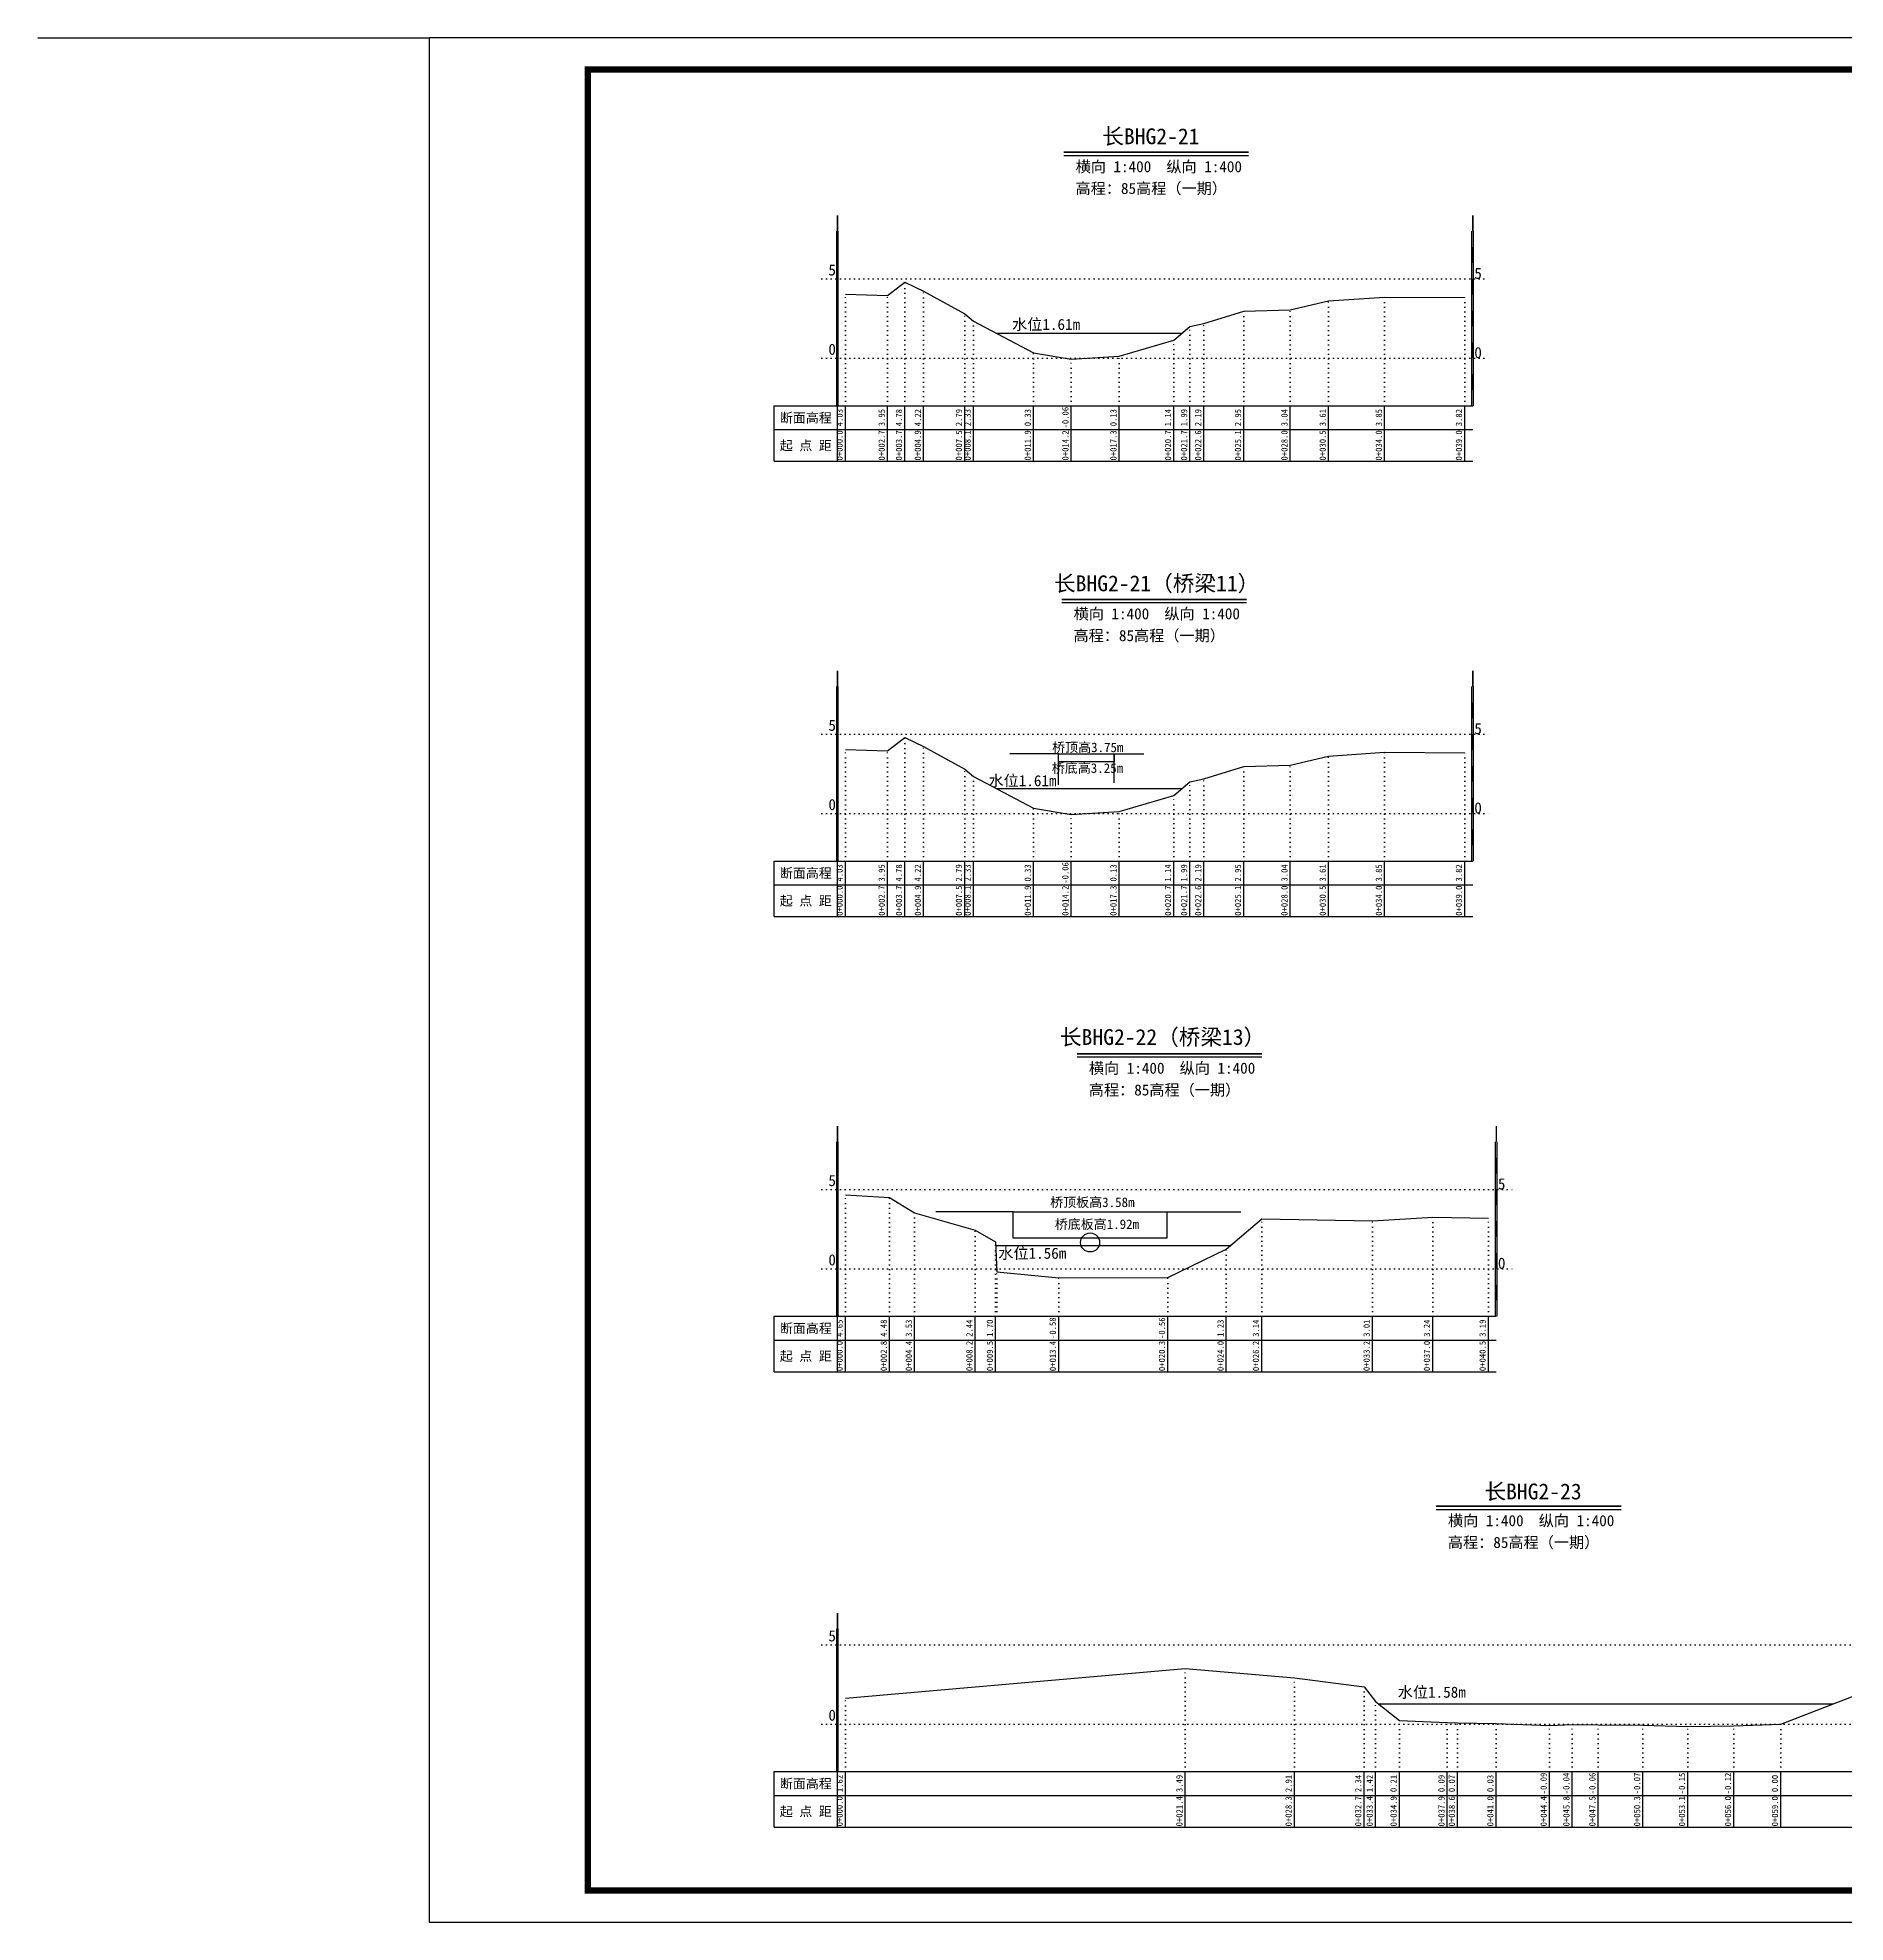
# Model space of a CAD drawing. Header units: millimetres. Extents: x 518104 to 523342, y 3371901 to 3372198.
# Drawn here: x 522378.1 to 522663, y 3371900.9 to 3372197.9 of the extents above; entities that cross this region are included whole.
import ezdxf
from ezdxf.enums import TextEntityAlignment as Align

# ---------------------------------------------------------------- set-up
doc = ezdxf.new("R2010")
doc.units = ezdxf.units.MM
doc.header["$LTSCALE"] = 0.4
doc.header["$MEASUREMENT"] = 0
doc.linetypes.add('X4', pattern=[1.6, 0, -1.6])
for name, color, linetype in [('DMX', 1, 'Continuous'), ('zdm1', 5, 'Continuous'), ('ZDMT5', 3, 'Continuous'), ('图框', 7, 'Continuous'), ('断面名称', 5, 'Continuous'), ('桥梁', 7, 'Continuous'), ('比例尺', 3, 'Continuous'), ('水位', 4, 'Continuous')]:
    doc.layers.add(name, color=color, linetype=linetype)
doc.styles.add('HDM', font='仿宋_GB2312.ttf')

msp = doc.modelspace()

# ---------------------------------------------------------------- linework, layer by layer
at = {"linetype": 'Continuous'}
msp.add_lwpolyline([(522378.13, 3372197.87), (522439.85, 3372197.87)], dxfattribs=at)
at = {"linetype": 'Continuous', "flags": 128}
for points in [[(522531.87, 3372012.82), (522519.67, 3372012.82)], [(522556.09, 3372012.82), (522567.74, 3372012.82)]]:
    msp.add_lwpolyline(points, dxfattribs=at)
msp.add_lwpolyline([(522556.09, 3372012.82), (522556.09, 3372008.67), (522531.87, 3372008.67), (522531.87, 3372012.82)], close=True, dxfattribs=at)
at = {"linetype": 'Continuous'}
msp.add_circle((522543.98, 3372008.01), 1.5, dxfattribs=at)
at = {"layer": 'DMX', "linetype": 'Continuous', "flags": 128}
for points in [[(522505.43, 3372157.45), (522512.05, 3372157.25), (522514.78, 3372159.32), (522517.75, 3372157.92), (522524.23, 3372154.35), (522525.6, 3372153.2), (522535.08, 3372148.2), (522535.08, 3372148.2), (522541, 3372147.22), (522541, 3372147.22), (522548.58, 3372147.7), (522548.58, 3372147.7), (522557.18, 3372150.22), (522559.7, 3372152.35), (522561.93, 3372152.85), (522568.2, 3372154.75), (522575.53, 3372154.97), (522581.55, 3372156.4), (522590.4, 3372157), (522603.03, 3372156.92)], [(522505.43, 3372085.7), (522512.05, 3372085.5), (522514.78, 3372087.57), (522517.75, 3372086.17), (522524.23, 3372082.6), (522525.6, 3372081.45), (522535.08, 3372076.45), (522535.08, 3372076.45), (522541, 3372075.47), (522541, 3372075.47), (522548.58, 3372075.95), (522548.58, 3372075.95), (522557.18, 3372078.47), (522559.7, 3372080.6), (522561.93, 3372081.1), (522568.2, 3372083), (522575.53, 3372083.22), (522581.55, 3372084.65), (522590.4, 3372085.25), (522603.03, 3372085.17)], [(522505.43, 3372015.5), (522512.38, 3372015.07), (522516.33, 3372012.7), (522525.88, 3372009.97), (522529.1, 3372008.12), (522529.28, 3372003.37), (522529.28, 3372003.37), (522539.03, 3372002.42), (522539.03, 3372002.42), (522556.23, 3372002.47), (522565.45, 3372006.95), (522571.03, 3372011.72), (522588.48, 3372011.4), (522597.98, 3372011.97), (522606.75, 3372011.85)], [(522505.43, 3371936.17), (522558.98, 3371940.85), (522576.18, 3371939.4), (522587.15, 3371937.97), (522588.95, 3371935.67), (522592.73, 3371932.65), (522600.28, 3371932.35), (522601.9, 3371932.3), (522607.98, 3371932.2), (522616.38, 3371931.9), (522619.95, 3371932.02), (522624.05, 3371931.97), (522631.1, 3371931.95), (522638.18, 3371931.75), (522645.43, 3371931.82), (522652.83, 3371932.12), (522666.3, 3371937.3), (522674.63, 3371940.1), (522680.3, 3371939.97), (522691.03, 3371940.32), (522697.08, 3371936.1), (522720.7, 3371936)]]:
    msp.add_lwpolyline(points, dxfattribs=at)
at = {"layer": 'zdm1', "linetype": 'Continuous'}
for p, q in [((522504.05, 3372139.87), (522504.05, 3372167.37)), ((522504.3, 3372139.87), (522504.3, 3372167.37)), ((522604.15, 3372139.87), (522604.15, 3372167.37)), ((522604.4, 3372139.87), (522604.4, 3372167.37)), ((522494.18, 3372131.12), (522494.18, 3372139.87)), ((522494.18, 3372139.87), (522505.43, 3372139.87)), ((522504.18, 3372131.12), (522504.18, 3372139.87)), ((522505.43, 3372139.87), (522604.28, 3372139.87)), ((522494.18, 3372136.12), (522604.28, 3372136.12)), ((522494.18, 3372131.12), (522604.28, 3372131.12)), ((522504.05, 3372068.12), (522504.05, 3372095.62)), ((522504.3, 3372068.12), (522504.3, 3372095.62)), ((522604.15, 3372068.12), (522604.15, 3372095.62)), ((522604.4, 3372068.12), (522604.4, 3372095.62)), ((522494.18, 3372068.12), (522505.43, 3372068.12)), ((522494.18, 3372059.37), (522494.18, 3372068.12)), ((522504.18, 3372059.37), (522504.18, 3372068.12)), ((522505.43, 3372068.12), (522604.28, 3372068.12)), ((522494.18, 3372064.37), (522604.28, 3372064.37)), ((522494.18, 3372059.37), (522604.28, 3372059.37)), ((522504.05, 3371996.37), (522504.05, 3372023.87)), ((522504.3, 3371996.37), (522504.3, 3372023.87)), ((522607.88, 3371996.37), (522607.88, 3372023.87)), ((522608.13, 3371996.37), (522608.13, 3372023.87)), ((522494.18, 3371996.37), (522505.43, 3371996.37)), ((522494.18, 3371987.62), (522494.18, 3371996.37)), ((522504.18, 3371987.62), (522504.18, 3371996.37)), ((522505.43, 3371996.37), (522608, 3371996.37)), ((522494.18, 3371992.62), (522608, 3371992.62)), ((522494.18, 3371987.62), (522572.35, 3371987.62)), ((522494.18, 3371987.62), (522608, 3371987.62)), ((522504.05, 3371924.62), (522504.05, 3371947.12)), ((522504.3, 3371924.62), (522504.3, 3371947.12)), ((522494.18, 3371915.87), (522494.18, 3371924.62)), ((522494.18, 3371924.62), (522505.43, 3371924.62)), ((522504.18, 3371915.87), (522504.18, 3371924.62)), ((522505.43, 3371924.62), (522721.95, 3371924.62)), ((522494.18, 3371920.87), (522721.95, 3371920.87)), ((522494.18, 3371915.87), (522577.83, 3371915.87)), ((522494.18, 3371915.87), (522721.95, 3371915.87))]:
    msp.add_line(p, q, dxfattribs=at)
at = {"layer": 'zdm1', "linetype": 'X4'}
for p, q in [((522501.68, 3372159.87), (522606.78, 3372159.87)), ((522501.68, 3372147.37), (522606.78, 3372147.37)), ((522501.68, 3372088.12), (522606.78, 3372088.12)), ((522501.68, 3372075.62), (522606.78, 3372075.62)), ((522501.68, 3372016.37), (522610.5, 3372016.37)), ((522501.68, 3372003.87), (522610.5, 3372003.87)), ((522501.68, 3371944.62), (522724.45, 3371944.62)), ((522501.68, 3371932.12), (522724.45, 3371932.12))]:
    msp.add_line(p, q, dxfattribs=at)
at = {"layer": 'zdm1', "linetype": 'Continuous', "flags": 128}
for points in [[(522504.18, 3372167.37, 0.25, 0.25, 0), (522504.18, 3372169.87, 0.25, 0.25, 0)], [(522604.28, 3372167.37, 0.25, 0.25, 0), (522604.28, 3372169.87, 0.25, 0.25, 0)], [(522504.18, 3372162.37, 0.25, 0.25, 0), (522504.18, 3372164.87, 0.25, 0.25, 0)], [(522604.28, 3372162.37, 0.25, 0.25, 0), (522604.28, 3372164.87, 0.25, 0.25, 0)], [(522504.18, 3372157.37, 0.25, 0.25, 0), (522504.18, 3372159.87, 0.25, 0.25, 0)], [(522604.28, 3372157.37, 0.25, 0.25, 0), (522604.28, 3372159.87, 0.25, 0.25, 0)], [(522504.18, 3372152.37, 0.25, 0.25, 0), (522504.18, 3372154.87, 0.25, 0.25, 0)], [(522604.28, 3372152.37, 0.25, 0.25, 0), (522604.28, 3372154.87, 0.25, 0.25, 0)], [(522504.18, 3372147.37, 0.25, 0.25, 0), (522504.18, 3372149.87, 0.25, 0.25, 0)], [(522604.28, 3372147.37, 0.25, 0.25, 0), (522604.28, 3372149.87, 0.25, 0.25, 0)], [(522504.18, 3372142.37, 0.25, 0.25, 0), (522504.18, 3372144.87, 0.25, 0.25, 0)], [(522604.28, 3372142.37, 0.25, 0.25, 0), (522604.28, 3372144.87, 0.25, 0.25, 0)], [(522504.18, 3372095.62, 0.25, 0.25, 0), (522504.18, 3372098.12, 0.25, 0.25, 0)], [(522604.28, 3372095.62, 0.25, 0.25, 0), (522604.28, 3372098.12, 0.25, 0.25, 0)], [(522504.18, 3372090.62, 0.25, 0.25, 0), (522504.18, 3372093.12, 0.25, 0.25, 0)], [(522604.28, 3372090.62, 0.25, 0.25, 0), (522604.28, 3372093.12, 0.25, 0.25, 0)], [(522504.18, 3372085.62, 0.25, 0.25, 0), (522504.18, 3372088.12, 0.25, 0.25, 0)], [(522604.28, 3372085.62, 0.25, 0.25, 0), (522604.28, 3372088.12, 0.25, 0.25, 0)], [(522504.18, 3372080.62, 0.25, 0.25, 0), (522504.18, 3372083.12, 0.25, 0.25, 0)], [(522604.28, 3372080.62, 0.25, 0.25, 0), (522604.28, 3372083.12, 0.25, 0.25, 0)], [(522504.18, 3372075.62, 0.25, 0.25, 0), (522504.18, 3372078.12, 0.25, 0.25, 0)], [(522604.28, 3372075.62, 0.25, 0.25, 0), (522604.28, 3372078.12, 0.25, 0.25, 0)], [(522504.18, 3372070.62, 0.25, 0.25, 0), (522504.18, 3372073.12, 0.25, 0.25, 0)], [(522604.28, 3372070.62, 0.25, 0.25, 0), (522604.28, 3372073.12, 0.25, 0.25, 0)], [(522504.18, 3372023.87, 0.25, 0.25, 0), (522504.18, 3372026.37, 0.25, 0.25, 0)], [(522608, 3372023.87, 0.25, 0.25, 0), (522608, 3372026.37, 0.25, 0.25, 0)], [(522504.18, 3372018.87, 0.25, 0.25, 0), (522504.18, 3372021.37, 0.25, 0.25, 0)], [(522608, 3372018.87, 0.25, 0.25, 0), (522608, 3372021.37, 0.25, 0.25, 0)], [(522504.18, 3372013.87, 0.25, 0.25, 0), (522504.18, 3372016.37, 0.25, 0.25, 0)], [(522608, 3372013.87, 0.25, 0.25, 0), (522608, 3372016.37, 0.25, 0.25, 0)], [(522504.18, 3372008.87, 0.25, 0.25, 0), (522504.18, 3372011.37, 0.25, 0.25, 0)], [(522608, 3372008.87, 0.25, 0.25, 0), (522608, 3372011.37, 0.25, 0.25, 0)], [(522504.18, 3372003.87, 0.25, 0.25, 0), (522504.18, 3372006.37, 0.25, 0.25, 0)], [(522608, 3372003.87, 0.25, 0.25, 0), (522608, 3372006.37, 0.25, 0.25, 0)], [(522504.18, 3371998.87, 0.25, 0.25, 0), (522504.18, 3372001.37, 0.25, 0.25, 0)], [(522608, 3371998.87, 0.25, 0.25, 0), (522608, 3372001.37, 0.25, 0.25, 0)], [(522504.18, 3371947.12, 0.25, 0.25, 0), (522504.18, 3371949.62, 0.25, 0.25, 0)], [(522504.18, 3371942.12, 0.25, 0.25, 0), (522504.18, 3371944.62, 0.25, 0.25, 0)], [(522504.18, 3371937.12, 0.25, 0.25, 0), (522504.18, 3371939.62, 0.25, 0.25, 0)], [(522504.18, 3371932.12, 0.25, 0.25, 0), (522504.18, 3371934.62, 0.25, 0.25, 0)], [(522504.18, 3371927.12, 0.25, 0.25, 0), (522504.18, 3371929.62, 0.25, 0.25, 0)]]:
    msp.add_lwpolyline(points, format="xyseb", dxfattribs=at)
at = {"layer": 'ZDMT5', "linetype": 'X4'}
for p, q in [((522514.78, 3372139.87), (522514.78, 3372159.32)), ((522505.43, 3372139.87), (522505.43, 3372157.45)), ((522512.05, 3372139.87), (522512.05, 3372157.25)), ((522517.75, 3372139.87), (522517.75, 3372157.92)), ((522581.55, 3372139.87), (522581.55, 3372156.4)), ((522590.4, 3372139.87), (522590.4, 3372157)), ((522603.03, 3372139.87), (522603.03, 3372156.92)), ((522524.23, 3372139.87), (522524.23, 3372154.35)), ((522525.6, 3372139.87), (522525.6, 3372153.2)), ((522568.2, 3372139.87), (522568.2, 3372154.75)), ((522575.53, 3372139.87), (522575.53, 3372154.97)), ((522557.18, 3372139.87), (522557.18, 3372150.22)), ((522559.7, 3372139.87), (522559.7, 3372152.35)), ((522561.93, 3372139.87), (522561.93, 3372152.85)), ((522535.08, 3372139.87), (522535.08, 3372148.2)), ((522535.08, 3372139.87), (522535.08, 3372148.2)), ((522541, 3372139.87), (522541, 3372147.22)), ((522541, 3372139.87), (522541, 3372147.22)), ((522548.58, 3372139.87), (522548.58, 3372147.7)), ((522548.58, 3372139.87), (522548.58, 3372147.7)), ((522514.78, 3372068.12), (522514.78, 3372087.57)), ((522505.43, 3372068.12), (522505.43, 3372085.7)), ((522512.05, 3372068.12), (522512.05, 3372085.5)), ((522517.75, 3372068.12), (522517.75, 3372086.17)), ((522581.55, 3372068.12), (522581.55, 3372084.65)), ((522590.4, 3372068.12), (522590.4, 3372085.25)), ((522603.03, 3372068.12), (522603.03, 3372085.17)), ((522524.23, 3372068.12), (522524.23, 3372082.6)), ((522568.2, 3372068.12), (522568.2, 3372083)), ((522575.53, 3372068.12), (522575.53, 3372083.22)), ((522525.6, 3372068.12), (522525.6, 3372081.45)), ((522559.7, 3372068.12), (522559.7, 3372080.6)), ((522561.93, 3372068.12), (522561.93, 3372081.1)), ((522535.08, 3372068.12), (522535.08, 3372076.45)), ((522535.08, 3372068.12), (522535.08, 3372076.45)), ((522548.58, 3372068.12), (522548.58, 3372075.95)), ((522548.58, 3372068.12), (522548.58, 3372075.95)), ((522557.18, 3372068.12), (522557.18, 3372078.47)), ((522541, 3372068.12), (522541, 3372075.47)), ((522541, 3372068.12), (522541, 3372075.47)), ((522505.43, 3371996.37), (522505.43, 3372015.5)), ((522512.38, 3371996.37), (522512.38, 3372015.07)), ((522516.33, 3371996.37), (522516.33, 3372012.7)), ((522571.03, 3371996.37), (522571.03, 3372011.72)), ((522588.48, 3371996.37), (522588.48, 3372011.4)), ((522597.98, 3371996.37), (522597.98, 3372011.97)), ((522606.75, 3371996.37), (522606.75, 3372011.85)), ((522525.88, 3371996.37), (522525.88, 3372009.97)), ((522529.1, 3371996.37), (522529.1, 3372008.12)), ((522565.45, 3371996.37), (522565.45, 3372006.95)), ((522529.28, 3371996.37), (522529.28, 3372003.37)), ((522529.28, 3371996.37), (522529.28, 3372003.37)), ((522539.03, 3371996.37), (522539.03, 3372002.42)), ((522539.03, 3371996.37), (522539.03, 3372002.42)), ((522556.23, 3371996.37), (522556.23, 3372002.47)), ((522558.98, 3371924.62), (522558.98, 3371940.85)), ((522576.18, 3371924.62), (522576.18, 3371939.4)), ((522505.43, 3371924.62), (522505.43, 3371936.17)), ((522587.15, 3371924.62), (522587.15, 3371937.97)), ((522588.95, 3371924.62), (522588.95, 3371935.67)), ((522592.73, 3371924.62), (522592.73, 3371932.65)), ((522600.28, 3371924.62), (522600.28, 3371932.35)), ((522601.9, 3371924.62), (522601.9, 3371932.3)), ((522607.98, 3371924.62), (522607.98, 3371932.2)), ((522616.38, 3371924.62), (522616.38, 3371931.9)), ((522619.95, 3371924.62), (522619.95, 3371932.02)), ((522624.05, 3371924.62), (522624.05, 3371931.97)), ((522631.1, 3371924.62), (522631.1, 3371931.95)), ((522638.18, 3371924.62), (522638.18, 3371931.75)), ((522645.43, 3371924.62), (522645.43, 3371931.82)), ((522652.83, 3371924.62), (522652.83, 3371932.12))]:
    msp.add_line(p, q, dxfattribs=at)
at = {"layer": 'ZDMT5', "linetype": 'Continuous'}
for p, q in [((522505.43, 3372131.12), (522505.43, 3372139.87)), ((522512.05, 3372131.12), (522512.05, 3372139.87)), ((522514.78, 3372131.12), (522514.78, 3372139.87)), ((522517.75, 3372131.12), (522517.75, 3372139.87)), ((522524.23, 3372131.12), (522524.23, 3372139.87)), ((522525.6, 3372131.12), (522525.6, 3372139.87)), ((522535.08, 3372131.12), (522535.08, 3372139.87)), ((522541, 3372131.12), (522541, 3372139.87)), ((522548.58, 3372131.12), (522548.58, 3372139.87)), ((522557.18, 3372131.12), (522557.18, 3372139.87)), ((522559.7, 3372131.12), (522559.7, 3372139.87)), ((522561.93, 3372131.12), (522561.93, 3372139.87)), ((522568.2, 3372131.12), (522568.2, 3372139.87)), ((522575.53, 3372131.12), (522575.53, 3372139.87)), ((522581.55, 3372131.12), (522581.55, 3372139.87)), ((522590.4, 3372131.12), (522590.4, 3372139.87)), ((522603.03, 3372131.12), (522603.03, 3372139.87)), ((522505.43, 3372059.37), (522505.43, 3372068.12)), ((522512.05, 3372059.37), (522512.05, 3372068.12)), ((522514.78, 3372059.37), (522514.78, 3372068.12)), ((522517.75, 3372059.37), (522517.75, 3372068.12)), ((522524.23, 3372059.37), (522524.23, 3372068.12)), ((522525.6, 3372059.37), (522525.6, 3372068.12)), ((522535.08, 3372059.37), (522535.08, 3372068.12)), ((522541, 3372059.37), (522541, 3372068.12)), ((522548.58, 3372059.37), (522548.58, 3372068.12)), ((522557.18, 3372059.37), (522557.18, 3372068.12)), ((522559.7, 3372059.37), (522559.7, 3372068.12)), ((522561.93, 3372059.37), (522561.93, 3372068.12)), ((522568.2, 3372059.37), (522568.2, 3372068.12)), ((522575.53, 3372059.37), (522575.53, 3372068.12)), ((522581.55, 3372059.37), (522581.55, 3372068.12)), ((522590.4, 3372059.37), (522590.4, 3372068.12)), ((522603.03, 3372059.37), (522603.03, 3372068.12)), ((522505.43, 3371987.62), (522505.43, 3371996.37)), ((522512.38, 3371987.62), (522512.38, 3371996.37)), ((522516.33, 3371987.62), (522516.33, 3371996.37)), ((522525.88, 3371987.62), (522525.88, 3371996.37)), ((522529.1, 3371987.62), (522529.1, 3371996.37)), ((522539.03, 3371987.62), (522539.03, 3371996.37)), ((522556.23, 3371987.62), (522556.23, 3371996.37)), ((522565.45, 3371987.62), (522565.45, 3371996.37)), ((522571.03, 3371987.62), (522571.03, 3371996.37)), ((522588.48, 3371987.62), (522588.48, 3371996.37)), ((522597.98, 3371987.62), (522597.98, 3371996.37)), ((522606.75, 3371987.62), (522606.75, 3371996.37)), ((522505.43, 3371915.87), (522505.43, 3371924.62)), ((522558.98, 3371915.87), (522558.98, 3371924.62)), ((522576.18, 3371915.87), (522576.18, 3371924.62)), ((522587.15, 3371915.87), (522587.15, 3371924.62)), ((522588.95, 3371915.87), (522588.95, 3371924.62)), ((522592.73, 3371915.87), (522592.73, 3371924.62)), ((522600.28, 3371915.87), (522600.28, 3371924.62)), ((522601.9, 3371915.87), (522601.9, 3371924.62)), ((522607.98, 3371915.87), (522607.98, 3371924.62)), ((522616.38, 3371915.87), (522616.38, 3371924.62)), ((522619.95, 3371915.87), (522619.95, 3371924.62)), ((522624.05, 3371915.87), (522624.05, 3371924.62)), ((522631.1, 3371915.87), (522631.1, 3371924.62)), ((522638.18, 3371915.87), (522638.18, 3371924.62)), ((522645.43, 3371915.87), (522645.43, 3371924.62)), ((522652.83, 3371915.87), (522652.83, 3371924.62))]:
    msp.add_line(p, q, dxfattribs=at)
at = {"layer": '图框', "flags": 128}
msp.add_lwpolyline([(522439.85, 3371900.87), (522859.85, 3371900.87), (522859.85, 3372197.87), (522439.85, 3372197.87)], close=True, dxfattribs=at)
at = {"layer": '图框', "const_width": 1, "flags": 128}
msp.add_lwpolyline([(522464.85, 3371905.87), (522854.85, 3371905.87), (522854.85, 3372192.87), (522464.85, 3372192.87)], close=True, dxfattribs=at)
at = {"layer": '桥梁', "linetype": 'Continuous', "flags": 128}
for points in [[(522539.01, 3372080.14), (522539.01, 3372085), (522531.31, 3372085)], [(522547.78, 3372080.42), (522547.78, 3372085), (522552.44, 3372085)]]:
    msp.add_lwpolyline(points, dxfattribs=at)
msp.add_lwpolyline([(522539.01, 3372085), (522547.78, 3372085), (522547.78, 3372083.75), (522539.01, 3372083.75)], close=True, dxfattribs=at)
at = {"layer": '比例尺', "color": 3, "linetype": 'Continuous', "lineweight": 40}
for p, q in [((522539.85, 3372179.82), (522568.97, 3372179.82)), ((522539.52, 3372109.36), (522568.65, 3372109.36)), ((522541.94, 3372037.75), (522571.06, 3372037.75)), ((522598.53, 3371966.44), (522627.65, 3371966.44))]:
    msp.add_line(p, q, dxfattribs=at)
at = {"layer": '比例尺', "color": 3, "linetype": 'Continuous'}
for p, q in [((522539.85, 3372179.32), (522568.97, 3372179.32)), ((522539.52, 3372108.86), (522568.65, 3372108.86)), ((522541.94, 3372037.25), (522571.06, 3372037.25)), ((522598.53, 3371965.94), (522627.65, 3371965.94))]:
    msp.add_line(p, q, dxfattribs=at)
at = {"layer": '水位', "color": 6, "linetype": 'Continuous', "flags": 128}
for points in [[(522529.22, 3372151.29), (522558.45, 3372151.29)], [(522529.22, 3372079.54), (522558.45, 3372079.54)], [(522529.13, 3372007.53), (522566.14, 3372007.53)], [(522589.42, 3371935.3), (522661.11, 3371935.3)]]:
    msp.add_lwpolyline(points, dxfattribs=at)

# ---------------------------------------------------------------- texts
at = {"layer": 'zdm1', "linetype": 'Continuous', "style": 'HDM'}
for s, p in [('5', (522503.93, 3372159.87)), ('0', (522503.93, 3372147.37)), ('5', (522503.93, 3372088.12)), ('0', (522503.93, 3372075.62)), ('5', (522503.93, 3372016.37)), ('0', (522503.93, 3372003.87)), ('5', (522503.93, 3371944.62)), ('0', (522503.93, 3371932.12))]:
    msp.add_text(s, height=1.75, dxfattribs=at).set_placement(p, align=Align.BOTTOM_RIGHT)
for s, p in [('5', (522604.53, 3372159.87)), ('0', (522604.53, 3372147.37)), ('5', (522604.53, 3372088.12)), ('0', (522604.53, 3372075.62)), ('5', (522608.25, 3372016.37)), ('0', (522608.25, 3372003.87))]:
    msp.add_text(s, height=1.75, dxfattribs=at).set_placement(p)
for s, p in [('断面高程', (522499.18, 3372138)), ('起 点 距', (522499.18, 3372133.62)), ('断面高程', (522499.18, 3372066.25)), ('起 点 距', (522499.18, 3372061.87)), ('断面高程', (522499.18, 3371994.5)), ('起 点 距', (522499.18, 3371990.12)), ('断面高程', (522499.18, 3371922.75)), ('起 点 距', (522499.18, 3371918.37))]:
    msp.add_text(s, height=1.5, dxfattribs=at).set_placement(p, align=Align.MIDDLE)
at = {"layer": 'ZDMT5', "linetype": 'Continuous', "style": 'HDM'}
for s, p in [('4.03', (522505.3, 3372138)), ('3.95', (522511.93, 3372138)), ('4.78', (522514.65, 3372138)), ('4.22', (522517.63, 3372138)), ('2.79', (522524.1, 3372138)), ('2.33', (522525.48, 3372138)), ('0.33', (522534.95, 3372138)), ('-0.06', (522540.88, 3372138)), ('0.13', (522548.45, 3372138)), ('1.14', (522557.05, 3372138)), ('1.99', (522559.58, 3372138)), ('2.19', (522561.8, 3372138)), ('2.95', (522568.08, 3372138)), ('3.04', (522575.4, 3372138)), ('3.61', (522581.43, 3372138)), ('3.85', (522590.28, 3372138)), ('3.82', (522602.9, 3372138)), ('0+000.0', (522505.3, 3372133.62)), ('0+002.7', (522511.93, 3372133.62)), ('0+003.7', (522514.65, 3372133.62)), ('0+004.9', (522517.63, 3372133.62)), ('0+007.5', (522524.1, 3372133.62)), ('0+008.1', (522525.48, 3372133.62)), ('0+011.9', (522534.95, 3372133.62)), ('0+014.2', (522540.88, 3372133.62)), ('0+017.3', (522548.45, 3372133.62)), ('0+020.7', (522557.05, 3372133.62)), ('0+021.7', (522559.58, 3372133.62)), ('0+022.6', (522561.8, 3372133.62)), ('0+025.1', (522568.08, 3372133.62)), ('0+028.0', (522575.4, 3372133.62)), ('0+030.5', (522581.43, 3372133.62)), ('0+034.0', (522590.28, 3372133.62)), ('0+039.0', (522602.9, 3372133.62)), ('4.03', (522505.3, 3372066.25)), ('3.95', (522511.93, 3372066.25)), ('4.78', (522514.65, 3372066.25)), ('4.22', (522517.63, 3372066.25)), ('2.79', (522524.1, 3372066.25)), ('2.33', (522525.48, 3372066.25)), ('0.33', (522534.95, 3372066.25)), ('-0.06', (522540.88, 3372066.25)), ('0.13', (522548.45, 3372066.25)), ('1.14', (522557.05, 3372066.25)), ('1.99', (522559.58, 3372066.25)), ('2.19', (522561.8, 3372066.25)), ('2.95', (522568.08, 3372066.25)), ('3.04', (522575.4, 3372066.25)), ('3.61', (522581.43, 3372066.25)), ('3.85', (522590.28, 3372066.25)), ('3.82', (522602.9, 3372066.25)), ('0+000.0', (522505.3, 3372061.87)), ('0+002.7', (522511.93, 3372061.87)), ('0+003.7', (522514.65, 3372061.87)), ('0+004.9', (522517.63, 3372061.87)), ('0+007.5', (522524.1, 3372061.87)), ('0+008.1', (522525.48, 3372061.87)), ('0+011.9', (522534.95, 3372061.87)), ('0+014.2', (522540.88, 3372061.87)), ('0+017.3', (522548.45, 3372061.87)), ('0+020.7', (522557.05, 3372061.87)), ('0+021.7', (522559.58, 3372061.87)), ('0+022.6', (522561.8, 3372061.87)), ('0+025.1', (522568.08, 3372061.87)), ('0+028.0', (522575.4, 3372061.87)), ('0+030.5', (522581.43, 3372061.87)), ('0+034.0', (522590.28, 3372061.87)), ('0+039.0', (522602.9, 3372061.87)), ('4.65', (522505.3, 3371994.5)), ('4.48', (522512.25, 3371994.5)), ('3.53', (522516.2, 3371994.5)), ('2.44', (522525.75, 3371994.5)), ('1.70', (522528.98, 3371994.5)), ('-0.58', (522538.9, 3371994.5)), ('-0.56', (522556.1, 3371994.5)), ('1.23', (522565.33, 3371994.5)), ('3.14', (522570.9, 3371994.5)), ('3.01', (522588.35, 3371994.5)), ('3.24', (522597.85, 3371994.5)), ('3.19', (522606.63, 3371994.5)), ('0+000.0', (522505.3, 3371990.12)), ('0+002.8', (522512.25, 3371990.12)), ('0+004.4', (522516.2, 3371990.12)), ('0+008.2', (522525.75, 3371990.12)), ('0+009.5', (522528.98, 3371990.12)), ('0+013.4', (522538.9, 3371990.12)), ('0+020.3', (522556.1, 3371990.12)), ('0+024.0', (522565.33, 3371990.12)), ('0+026.2', (522570.9, 3371990.12)), ('0+033.2', (522588.35, 3371990.12)), ('0+037.0', (522597.85, 3371990.12)), ('0+040.5', (522606.63, 3371990.12)), ('-0.09', (522616.25, 3371922.75)), ('-0.04', (522619.83, 3371922.75)), ('-0.06', (522623.93, 3371922.75)), ('-0.07', (522630.98, 3371922.75)), ('-0.15', (522638.05, 3371922.75)), ('-0.12', (522645.3, 3371922.75)), ('1.62', (522505.3, 3371922.75)), ('3.49', (522558.85, 3371922.75)), ('2.91', (522576.05, 3371922.75)), ('2.34', (522587.03, 3371922.75)), ('1.42', (522588.83, 3371922.75)), ('0.21', (522592.6, 3371922.75)), ('0.09', (522600.15, 3371922.75)), ('0.07', (522601.78, 3371922.75)), ('0.03', (522607.85, 3371922.75)), ('0.00', (522652.7, 3371922.75)), ('0+000.0', (522505.3, 3371918.37)), ('0+021.4', (522558.85, 3371918.37)), ('0+028.3', (522576.05, 3371918.37)), ('0+032.7', (522587.03, 3371918.37)), ('0+033.4', (522588.83, 3371918.37)), ('0+034.9', (522592.6, 3371918.37)), ('0+037.9', (522600.15, 3371918.37)), ('0+038.6', (522601.78, 3371918.37)), ('0+041.0', (522607.85, 3371918.37)), ('0+044.4', (522616.25, 3371918.37)), ('0+045.8', (522619.83, 3371918.37)), ('0+047.5', (522623.93, 3371918.37)), ('0+050.3', (522630.98, 3371918.37)), ('0+053.1', (522638.05, 3371918.37)), ('0+056.0', (522645.3, 3371918.37)), ('0+059.0', (522652.7, 3371918.37))]:
    msp.add_text(s, height=1, rotation=90, dxfattribs=at).set_placement(p, align=Align.BOTTOM_CENTER)
at = {"layer": '断面名称', "color": 5, "linetype": 'Continuous', "style": 'HDM'}
for s, p in [('长BHG2-21', (522553.56, 3372182.38)), ('长BHG2-21（桥梁11）', (522554.47, 3372111.93)), ('长BHG2-22（桥梁13）', (522555.41, 3372040.43))]:
    msp.add_text(s, height=2.5, dxfattribs=at).set_placement(p, align=Align.MIDDLE)
msp.add_text('长BHG2-23', height=2.5, dxfattribs=at).set_placement((522606.13, 3371967.52))
at = {"layer": '桥梁', "color": 11, "linetype": 'Continuous', "style": 'HDM'}
for s, p in [('桥顶高3.75m', (522543.62, 3372086.06)), ('桥底高3.25m', (522543.57, 3372082.79)), ('桥顶板高3.58m', (522544.34, 3372014.37)), ('桥底板高1.92m', (522545.06, 3372010.91))]:
    msp.add_text(s, height=1.5, dxfattribs=at).set_placement(p, align=Align.MIDDLE)
at = {"layer": '比例尺', "color": 3, "linetype": 'Continuous', "style": 'HDM'}
for s, p in [('横向 1:400  纵向 1:400', (522567.92, 3372176.15)), ('高程：85高程（一期）', (522565.55, 3372172.72)), ('横向 1:400  纵向 1:400', (522567.6, 3372105.69)), ('高程：85高程（一期）', (522565.23, 3372102.25)), ('横向 1:400  纵向 1:400', (522570.01, 3372034.08)), ('高程：85高程（一期）', (522567.64, 3372030.65)), ('横向 1:400  纵向 1:400', (522626.6, 3371962.77)), ('高程：85高程（一期）', (522624.23, 3371959.34))]:
    msp.add_text(s, height=1.75, dxfattribs=at).set_placement(p, align=Align.BOTTOM_RIGHT)
at = {"layer": '水位', "color": 6, "linetype": 'Continuous', "style": 'HDM'}
for s, p in [('水位1.61m', (522537.05, 3372152.73)), ('水位1.61m', (522533.33, 3372080.82)), ('水位1.56m', (522534.87, 3372006.35)), ('水位1.58m', (522597.83, 3371937.18))]:
    msp.add_text(s, height=1.75, dxfattribs=at).set_placement(p, align=Align.MIDDLE)

doc.saveas('drawing.dxf')
